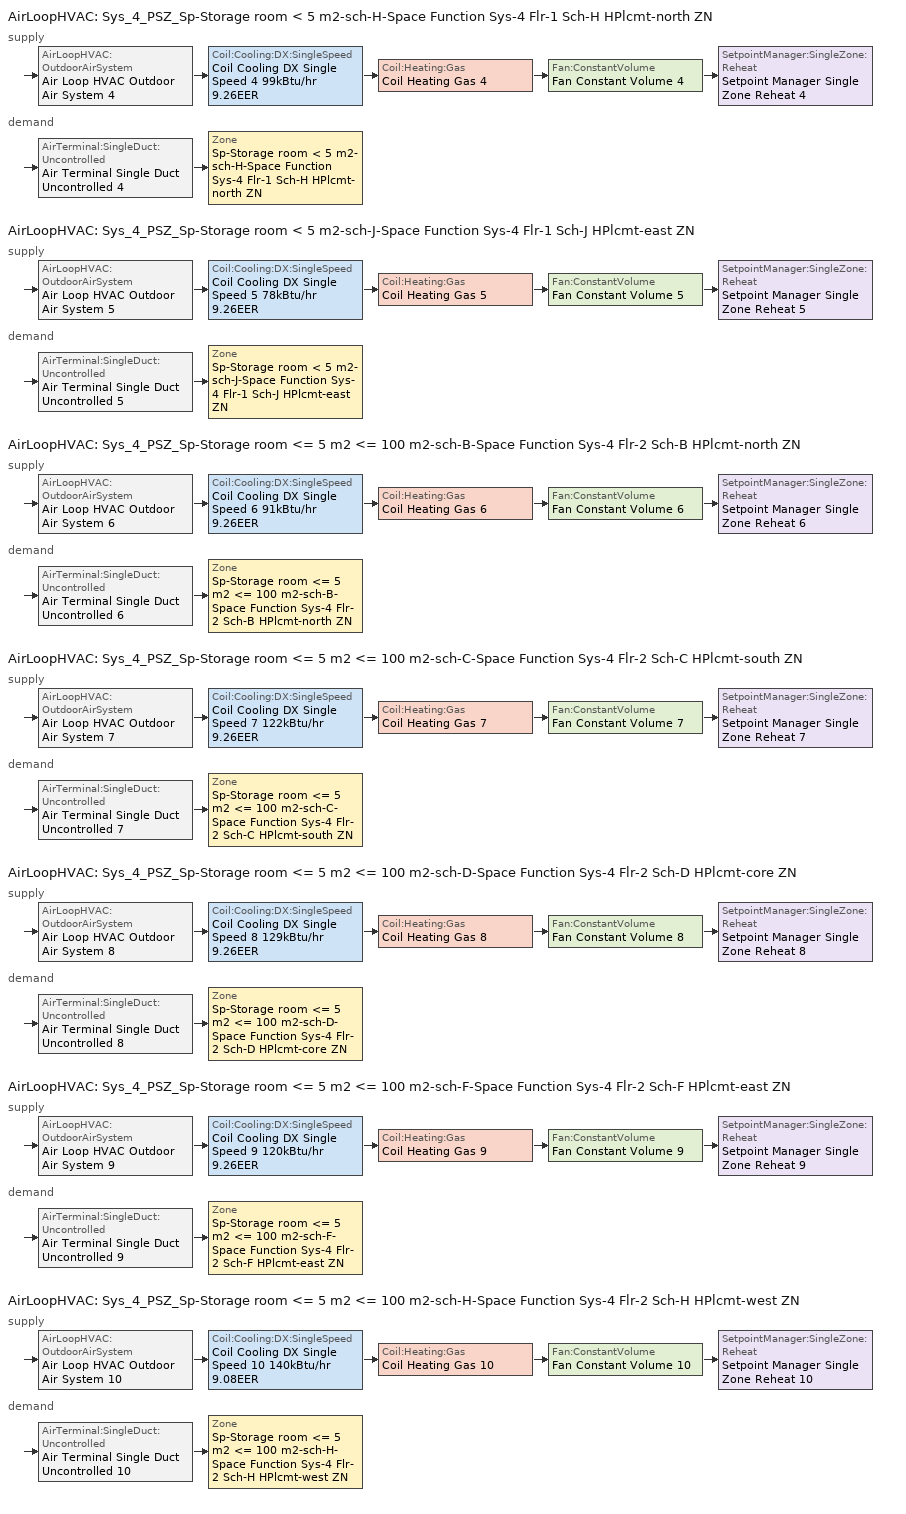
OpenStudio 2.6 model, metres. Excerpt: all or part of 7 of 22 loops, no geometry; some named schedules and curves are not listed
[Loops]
AirLoopHVAC 'Sys_4_PSZ_Sp-Storage room < 5 m2-sch-H-Space Function Sys-4 Flr-1 Sch-H HPlcmt-north ZN'
 supply: AirLoopHVAC:OutdoorAirSystem 'Air Loop HVAC Outdoor Air System 4' > Coil:Cooling:DX:SingleSpeed 'Coil Cooling DX Single Speed 4 99kBtu/hr 9.26EER' > Coil:Heating:Gas 'Coil Heating Gas 4' > Fan:ConstantVolume 'Fan Constant Volume 4' > SetpointManager:SingleZone:Reheat 'Setpoint Manager Single Zone Reheat 4'
 demand: AirTerminal:SingleDuct:Uncontrolled 'Air Terminal Single Duct Uncontrolled 4' > Zone 'Sp-Storage room < 5 m2-sch-H-Space Function Sys-4 Flr-1 Sch-H HPlcmt-north ZN'
AirLoopHVAC 'Sys_4_PSZ_Sp-Storage room < 5 m2-sch-J-Space Function Sys-4 Flr-1 Sch-J HPlcmt-east ZN'
 supply: AirLoopHVAC:OutdoorAirSystem 'Air Loop HVAC Outdoor Air System 5' > Coil:Cooling:DX:SingleSpeed 'Coil Cooling DX Single Speed 5 78kBtu/hr 9.26EER' > Coil:Heating:Gas 'Coil Heating Gas 5' > Fan:ConstantVolume 'Fan Constant Volume 5' > SetpointManager:SingleZone:Reheat 'Setpoint Manager Single Zone Reheat 5'
 demand: AirTerminal:SingleDuct:Uncontrolled 'Air Terminal Single Duct Uncontrolled 5' > Zone 'Sp-Storage room < 5 m2-sch-J-Space Function Sys-4 Flr-1 Sch-J HPlcmt-east ZN'
AirLoopHVAC 'Sys_4_PSZ_Sp-Storage room <= 5 m2 <= 100 m2-sch-B-Space Function Sys-4 Flr-2 Sch-B HPlcmt-north ZN'
 supply: AirLoopHVAC:OutdoorAirSystem 'Air Loop HVAC Outdoor Air System 6' > Coil:Cooling:DX:SingleSpeed 'Coil Cooling DX Single Speed 6 91kBtu/hr 9.26EER' > Coil:Heating:Gas 'Coil Heating Gas 6' > Fan:ConstantVolume 'Fan Constant Volume 6' > SetpointManager:SingleZone:Reheat 'Setpoint Manager Single Zone Reheat 6'
 demand: AirTerminal:SingleDuct:Uncontrolled 'Air Terminal Single Duct Uncontrolled 6' > Zone 'Sp-Storage room <= 5 m2 <= 100 m2-sch-B-Space Function Sys-4 Flr-2 Sch-B HPlcmt-north ZN'
AirLoopHVAC 'Sys_4_PSZ_Sp-Storage room <= 5 m2 <= 100 m2-sch-C-Space Function Sys-4 Flr-2 Sch-C HPlcmt-south ZN'
 supply: AirLoopHVAC:OutdoorAirSystem 'Air Loop HVAC Outdoor Air System 7' > Coil:Cooling:DX:SingleSpeed 'Coil Cooling DX Single Speed 7 122kBtu/hr 9.26EER' > Coil:Heating:Gas 'Coil Heating Gas 7' > Fan:ConstantVolume 'Fan Constant Volume 7' > SetpointManager:SingleZone:Reheat 'Setpoint Manager Single Zone Reheat 7'
 demand: AirTerminal:SingleDuct:Uncontrolled 'Air Terminal Single Duct Uncontrolled 7' > Zone 'Sp-Storage room <= 5 m2 <= 100 m2-sch-C-Space Function Sys-4 Flr-2 Sch-C HPlcmt-south ZN'
AirLoopHVAC 'Sys_4_PSZ_Sp-Storage room <= 5 m2 <= 100 m2-sch-D-Space Function Sys-4 Flr-2 Sch-D HPlcmt-core ZN'
 supply: AirLoopHVAC:OutdoorAirSystem 'Air Loop HVAC Outdoor Air System 8' > Coil:Cooling:DX:SingleSpeed 'Coil Cooling DX Single Speed 8 129kBtu/hr 9.26EER' > Coil:Heating:Gas 'Coil Heating Gas 8' > Fan:ConstantVolume 'Fan Constant Volume 8' > SetpointManager:SingleZone:Reheat 'Setpoint Manager Single Zone Reheat 8'
 demand: AirTerminal:SingleDuct:Uncontrolled 'Air Terminal Single Duct Uncontrolled 8' > Zone 'Sp-Storage room <= 5 m2 <= 100 m2-sch-D-Space Function Sys-4 Flr-2 Sch-D HPlcmt-core ZN'
AirLoopHVAC 'Sys_4_PSZ_Sp-Storage room <= 5 m2 <= 100 m2-sch-F-Space Function Sys-4 Flr-2 Sch-F HPlcmt-east ZN'
 supply: AirLoopHVAC:OutdoorAirSystem 'Air Loop HVAC Outdoor Air System 9' > Coil:Cooling:DX:SingleSpeed 'Coil Cooling DX Single Speed 9 120kBtu/hr 9.26EER' > Coil:Heating:Gas 'Coil Heating Gas 9' > Fan:ConstantVolume 'Fan Constant Volume 9' > SetpointManager:SingleZone:Reheat 'Setpoint Manager Single Zone Reheat 9'
 demand: AirTerminal:SingleDuct:Uncontrolled 'Air Terminal Single Duct Uncontrolled 9' > Zone 'Sp-Storage room <= 5 m2 <= 100 m2-sch-F-Space Function Sys-4 Flr-2 Sch-F HPlcmt-east ZN'
AirLoopHVAC 'Sys_4_PSZ_Sp-Storage room <= 5 m2 <= 100 m2-sch-H-Space Function Sys-4 Flr-2 Sch-H HPlcmt-west ZN'
 supply: AirLoopHVAC:OutdoorAirSystem 'Air Loop HVAC Outdoor Air System 10' > Coil:Cooling:DX:SingleSpeed 'Coil Cooling DX Single Speed 10 140kBtu/hr 9.08EER' > Coil:Heating:Gas 'Coil Heating Gas 10' > Fan:ConstantVolume 'Fan Constant Volume 10' > SetpointManager:SingleZone:Reheat 'Setpoint Manager Single Zone Reheat 10'
 demand: AirTerminal:SingleDuct:Uncontrolled 'Air Terminal Single Duct Uncontrolled 10' > Zone 'Sp-Storage room <= 5 m2 <= 100 m2-sch-H-Space Function Sys-4 Flr-2 Sch-H HPlcmt-west ZN'
[Sizing:Zone] Zone Cooling Design Supply Air Temperature Input Method=SupplyAirTemperature; Zone Cooling Design Supply Air Temperature {C}=13; Zone Cooling Design Supply Air Temperature Difference {deltaC}=11.11; Zone Heating Design Supply Air Temperature Input Method=SupplyAirTemperature; Zone Heating Design Supply Air Temperature {C}=43; Zone Heating Design Supply Air Temperature Difference {deltaC}=11.11; Zone Cooling Design Supply Air Humidity Ratio {kg-H2O/kg-air}=0.0085; Zone Heating Design Supply Air Humidity Ratio {kg-H2O/kg-air}=0.008; Zone Heating Sizing Factor=1.3; Zone Cooling Sizing Factor=1.1; Cooling Design Air Flow Method=DesignDay; Heating Design Air Flow Method=DesignDay; Account for Dedicated Outdoor Air System=No; Dedicated Outdoor Air System Control Strategy=NeutralSupplyAir; Dedicated Outdoor Air Low Setpoint Temperature for Design {C}=autosize; Dedicated Outdoor Air High Setpoint Temperature for Design {C}=autosize
Sp-Storage room < 5 m2-sch-H-Space Function Sys-4 Flr-1 Sch-H HPlcmt-north ZN; Sp-Storage room < 5 m2-sch-J-Space Function Sys-4 Flr-1 Sch-J HPlcmt-east ZN; Sp-Storage room <= 5 m2 <= 100 m2-sch-B-Space Function Sys-4 Flr-2 Sch-B HPlcmt-north ZN; Sp-Storage room <= 5 m2 <= 100 m2-sch-C-Space Function Sys-4 Flr-2 Sch-C HPlcmt-south ZN; Sp-Storage room <= 5 m2 <= 100 m2-sch-D-Space Function Sys-4 Flr-2 Sch-D HPlcmt-core ZN; Sp-Storage room <= 5 m2 <= 100 m2-sch-F-Space Function Sys-4 Flr-2 Sch-F HPlcmt-east ZN; Sp-Storage room <= 5 m2 <= 100 m2-sch-H-Space Function Sys-4 Flr-2 Sch-H HPlcmt-west ZN
[Zone equipment]
Sp-Storage room < 5 m2-sch-H-Space Function Sys-4 Flr-1 Sch-H HPlcmt-north ZN: Air Terminal Single Duct Uncontrolled 4, Zone HVAC Baseboard Convective Water 4
Sp-Storage room < 5 m2-sch-J-Space Function Sys-4 Flr-1 Sch-J HPlcmt-east ZN: Air Terminal Single Duct Uncontrolled 5, Zone HVAC Baseboard Convective Water 5
Sp-Storage room <= 5 m2 <= 100 m2-sch-B-Space Function Sys-4 Flr-2 Sch-B HPlcmt-north ZN: Air Terminal Single Duct Uncontrolled 6, Zone HVAC Baseboard Convective Water 6
Sp-Storage room <= 5 m2 <= 100 m2-sch-C-Space Function Sys-4 Flr-2 Sch-C HPlcmt-south ZN: Air Terminal Single Duct Uncontrolled 7, Zone HVAC Baseboard Convective Water 7
Sp-Storage room <= 5 m2 <= 100 m2-sch-D-Space Function Sys-4 Flr-2 Sch-D HPlcmt-core ZN: Air Terminal Single Duct Uncontrolled 8, Zone HVAC Baseboard Convective Water 8
Sp-Storage room <= 5 m2 <= 100 m2-sch-F-Space Function Sys-4 Flr-2 Sch-F HPlcmt-east ZN: Air Terminal Single Duct Uncontrolled 9, Zone HVAC Baseboard Convective Water 9
Sp-Storage room <= 5 m2 <= 100 m2-sch-H-Space Function Sys-4 Flr-2 Sch-H HPlcmt-west ZN: Air Terminal Single Duct Uncontrolled 10, Zone HVAC Baseboard Convective Water 10
[AirLoopHVAC] Design Supply Air Flow Rate {m3/s}=AutoSize
Name | Availability Schedule
Sys_4_PSZ_Sp-Storage room < 5 m2-sch-H-Space Function Sys-4 Flr-1 Sch-H HPlcmt-north ZN | Sys_4_PSZ_Sp-Storage room < 5 m2-sch-H-Space Function Sys-4 Flr-1 Sch-H HPlcmt-north ZN Occ Sch
Sys_4_PSZ_Sp-Storage room < 5 m2-sch-J-Space Function Sys-4 Flr-1 Sch-J HPlcmt-east ZN | Sys_4_PSZ_Sp-Storage room < 5 m2-sch-J-Space Function Sys-4 Flr-1 Sch-J HPlcmt-east ZN Occ Sch
Sys_4_PSZ_Sp-Storage room <= 5 m2 <= 100 m2-sch-B-Space Function Sys-4 Flr-2 Sch-B HPlcmt-north ZN | Sys_4_PSZ_Sp-Storage room <= 5 m2 <= 100 m2-sch-B-Space Function Sys-4 Flr-2 Sch-B HPlcmt-north ZN Occ Sch
Sys_4_PSZ_Sp-Storage room <= 5 m2 <= 100 m2-sch-C-Space Function Sys-4 Flr-2 Sch-C HPlcmt-south ZN | Sys_4_PSZ_Sp-Storage room <= 5 m2 <= 100 m2-sch-C-Space Function Sys-4 Flr-2 Sch-C HPlcmt-south ZN Occ Sch
Sys_4_PSZ_Sp-Storage room <= 5 m2 <= 100 m2-sch-D-Space Function Sys-4 Flr-2 Sch-D HPlcmt-core ZN | Sys_4_PSZ_Sp-Storage room <= 5 m2 <= 100 m2-sch-D-Space Function Sys-4 Flr-2 Sch-D HPlcmt-core ZN Occ Sch
Sys_4_PSZ_Sp-Storage room <= 5 m2 <= 100 m2-sch-F-Space Function Sys-4 Flr-2 Sch-F HPlcmt-east ZN | Sys_4_PSZ_Sp-Storage room <= 5 m2 <= 100 m2-sch-F-Space Function Sys-4 Flr-2 Sch-F HPlcmt-east ZN Occ Sch
Sys_4_PSZ_Sp-Storage room <= 5 m2 <= 100 m2-sch-H-Space Function Sys-4 Flr-2 Sch-H HPlcmt-west ZN | Sys_4_PSZ_Sp-Storage room <= 5 m2 <= 100 m2-sch-H-Space Function Sys-4 Flr-2 Sch-H HPlcmt-west ZN Occ Sch
[Sizing:System] Type of Load to Size On=Sensible; Design Outdoor Air Flow Rate {m3/s}=Autosize; Minimum System Air Flow Ratio=1; Preheat Design Temperature {C}=7; Preheat Design Humidity Ratio {kg-H2O/kg-Air}=0.008; Precool Design Temperature {C}=13; Precool Design Humidity Ratio {kg-H2O/kg-Air}=0.008; Central Cooling Design Supply Air Temperature {C}=13; Central Heating Design Supply Air Temperature {C}=43; Sizing Option=NonCoincident; 100% Outdoor Air in Cooling=No; 100% Outdoor Air in Heating=No; Central Cooling Design Supply Air Humidity Ratio {kg-H2O/kg-Air}=0.0085; Central Heating Design Supply Air Humidity Ratio {kg-H2O/kg-Air}=0.008; Cooling Design Air Flow Method=DesignDay; Cooling Design Air Flow Rate {m3/s}=0; Heating Design Air Flow Method=DesignDay; Heating Design Air Flow Rate {m3/s}=0; System Outdoor Air Method=ZoneSum; Zone Maximum Outdoor Air Fraction=1; Cooling Supply Air Flow Rate Per Floor Area {m3/s-m2}=0.00996765; Cooling Fraction of Autosized Cooling Supply Air Flow Rate=1; Cooling Supply Air Flow Rate Per Unit Cooling Capacity {m3/s-W}=3.94755e-05; Heating Supply Air Flow Rate Per Floor Area {m3/s-m2}=0.00996765; Heating Fraction of Autosized Heating Supply Air Flow Rate=1; Heating Fraction of Autosized Cooling Supply Air Flow Rate=1; Heating Supply Air Flow Rate Per Unit Heating Capacity {m3/s-W}=3.15882e-05; Cooling Design Capacity Method=CoolingDesignCapacity; Cooling Design Capacity {W}=autosize; Cooling Design Capacity Per Floor Area {W/m2}=234.7; Fraction of Autosized Cooling Design Capacity=1; Heating Design Capacity Method=HeatingDesignCapacity; Heating Design Capacity {W}=autosize; Heating Design Capacity Per Floor Area {W/m2}=157; Fraction of Autosized Heating Design Capacity=1; Central Cooling Capacity Control Method=OnOff
Sys_4_PSZ_Sp-Storage room < 5 m2-sch-H-Space Function Sys-4 Flr-1 Sch-H HPlcmt-north ZN; Sys_4_PSZ_Sp-Storage room < 5 m2-sch-J-Space Function Sys-4 Flr-1 Sch-J HPlcmt-east ZN; Sys_4_PSZ_Sp-Storage room <= 5 m2 <= 100 m2-sch-B-Space Function Sys-4 Flr-2 Sch-B HPlcmt-north ZN; Sys_4_PSZ_Sp-Storage room <= 5 m2 <= 100 m2-sch-C-Space Function Sys-4 Flr-2 Sch-C HPlcmt-south ZN; Sys_4_PSZ_Sp-Storage room <= 5 m2 <= 100 m2-sch-D-Space Function Sys-4 Flr-2 Sch-D HPlcmt-core ZN; Sys_4_PSZ_Sp-Storage room <= 5 m2 <= 100 m2-sch-F-Space Function Sys-4 Flr-2 Sch-F HPlcmt-east ZN; Sys_4_PSZ_Sp-Storage room <= 5 m2 <= 100 m2-sch-H-Space Function Sys-4 Flr-2 Sch-H HPlcmt-west ZN
[Fan:ConstantVolume] Availability Schedule=Always On Discrete; Fan Efficiency=0.39975; Pressure Rise {Pa}=640; Maximum Flow Rate {m3/s}=AutoSize; Motor Efficiency=0.615
Fan Constant Volume 4; Fan Constant Volume 5; Fan Constant Volume 6; Fan Constant Volume 7; Fan Constant Volume 8; Fan Constant Volume 9; Fan Constant Volume 10
[Coil:Heating:Gas] Availability Schedule=Always On Discrete; Gas Burner Efficiency=0.81; Nominal Capacity {W}=AutoSize; Parasitic Electric Load {W}=0; Part Load Fraction Correlation Curve=FURNACE-EFFPLR-NECB2011; Parasitic Gas Load {W}=0
Coil Heating Gas 4; Coil Heating Gas 5; Coil Heating Gas 6; Coil Heating Gas 7; Coil Heating Gas 8; Coil Heating Gas 9; Coil Heating Gas 10
[Coil:Cooling:DX:SingleSpeed] Availability Schedule=Always On Discrete; Rated Total Cooling Capacity {W}=autosize; Rated Sensible Heat Ratio=autosize; Rated Air Flow Rate {m3/s}=autosize; Rated Evaporator Fan Power Per Volume Flow Rate {W/(m3/s)}=773.3; Total Cooling Capacity Function of Temperature Curve=DXCOOL-NECB2011-REF-CAPFT; Total Cooling Capacity Function of Flow Fraction Curve=DXCOOL-NECB2011-REF-CAPFFLOW; Energy Input Ratio Function of Temperature Curve=DXCOOL-NECB2011-REF-COOLEIRFT; Energy Input Ratio Function of Flow Fraction Curve=DXCOOL-NECB2011-REF-COOLEIRFFLOW; Part Load Fraction Correlation Curve=DXCOOL-NECB2011-REF-COOLPLFFPLR; Condenser Type=AirCooled; Evaporative Condenser Effectiveness=0; Evaporative Condenser Air Flow Rate {m3/s}=Autosize; Evaporative Condenser Pump Rated Power Consumption {W}=Autosize; Crankcase Heater Capacity {W}=0; Maximum Outdoor Dry-Bulb Temperature for Crankcase Heater Operation {C}=0; Basin Heater Capacity {W/K}=0; Basin Heater Setpoint Temperature {C}=10
Name | Rated COP {W/W}
Coil Cooling DX Single Speed 4 99kBtu/hr 9.26EER | 3.20195
Coil Cooling DX Single Speed 5 78kBtu/hr 9.26EER | 3.18669
Coil Cooling DX Single Speed 6 91kBtu/hr 9.26EER | 3.1956
Coil Cooling DX Single Speed 7 122kBtu/hr 9.26EER | 3.21849
Coil Cooling DX Single Speed 8 129kBtu/hr 9.26EER | 3.22367
Coil Cooling DX Single Speed 9 120kBtu/hr 9.26EER | 3.21689
Coil Cooling DX Single Speed 10 140kBtu/hr 9.08EER | 3.16845
[Controller:OutdoorAir] Minimum Outdoor Air Flow Rate {m3/s}=autosize; Maximum Outdoor Air Flow Rate {m3/s}=Autosize; Economizer Control Type=DifferentialEnthalpy; Economizer Control Action Type=ModulateFlow; Lockout Type=NoLockout; Minimum Limit Type=FixedMinimum; High Humidity Control=No; Heat Recovery Bypass Control Type=BypassWhenWithinEconomizerLimits
Name | Minimum Outdoor Air Schedule | Controller Mechanical Ventilation
Controller Outdoor Air 4 | Sys_4_PSZ_Sp-Storage room < 5 m2-sch-H-Space Function Sys-4 Flr-1 Sch-H HPlcmt-north ZN Occ Sch | Controller Mechanical Ventilation 4
Controller Outdoor Air 5 | Sys_4_PSZ_Sp-Storage room < 5 m2-sch-J-Space Function Sys-4 Flr-1 Sch-J HPlcmt-east ZN Occ Sch | Controller Mechanical Ventilation 5
Controller Outdoor Air 6 | Sys_4_PSZ_Sp-Storage room <= 5 m2 <= 100 m2-sch-B-Space Function Sys-4 Flr-2 Sch-B HPlcmt-north ZN Occ Sch | Controller Mechanical Ventilation 6
Controller Outdoor Air 7 | Sys_4_PSZ_Sp-Storage room <= 5 m2 <= 100 m2-sch-C-Space Function Sys-4 Flr-2 Sch-C HPlcmt-south ZN Occ Sch | Controller Mechanical Ventilation 7
Controller Outdoor Air 8 | Sys_4_PSZ_Sp-Storage room <= 5 m2 <= 100 m2-sch-D-Space Function Sys-4 Flr-2 Sch-D HPlcmt-core ZN Occ Sch | Controller Mechanical Ventilation 8
Controller Outdoor Air 9 | Sys_4_PSZ_Sp-Storage room <= 5 m2 <= 100 m2-sch-F-Space Function Sys-4 Flr-2 Sch-F HPlcmt-east ZN Occ Sch | Controller Mechanical Ventilation 9
Controller Outdoor Air 10 | Sys_4_PSZ_Sp-Storage room <= 5 m2 <= 100 m2-sch-H-Space Function Sys-4 Flr-2 Sch-H HPlcmt-west ZN Occ Sch | Controller Mechanical Ventilation 10
[Controller:MechanicalVentilation] Availability Schedule=Always On Discrete; System Outdoor Air Method=ZoneSum
Controller Mechanical Ventilation 4; Controller Mechanical Ventilation 5; Controller Mechanical Ventilation 6; Controller Mechanical Ventilation 7; Controller Mechanical Ventilation 8; Controller Mechanical Ventilation 9; Controller Mechanical Ventilation 10
[AirLoopHVAC:OutdoorAirSystem]
Name | Controller
Air Loop HVAC Outdoor Air System 4 | Controller Outdoor Air 4
Air Loop HVAC Outdoor Air System 5 | Controller Outdoor Air 5
Air Loop HVAC Outdoor Air System 6 | Controller Outdoor Air 6
Air Loop HVAC Outdoor Air System 7 | Controller Outdoor Air 7
Air Loop HVAC Outdoor Air System 8 | Controller Outdoor Air 8
Air Loop HVAC Outdoor Air System 9 | Controller Outdoor Air 9
Air Loop HVAC Outdoor Air System 10 | Controller Outdoor Air 10
[SetpointManager:SingleZone:Reheat] Minimum Supply Air Temperature {C}=13; Maximum Supply Air Temperature {C}=43
Name | Control Zone
Setpoint Manager Single Zone Reheat 4 | Sp-Storage room < 5 m2-sch-H-Space Function Sys-4 Flr-1 Sch-H HPlcmt-north ZN
Setpoint Manager Single Zone Reheat 5 | Sp-Storage room < 5 m2-sch-J-Space Function Sys-4 Flr-1 Sch-J HPlcmt-east ZN
Setpoint Manager Single Zone Reheat 6 | Sp-Storage room <= 5 m2 <= 100 m2-sch-B-Space Function Sys-4 Flr-2 Sch-B HPlcmt-north ZN
Setpoint Manager Single Zone Reheat 7 | Sp-Storage room <= 5 m2 <= 100 m2-sch-C-Space Function Sys-4 Flr-2 Sch-C HPlcmt-south ZN
Setpoint Manager Single Zone Reheat 8 | Sp-Storage room <= 5 m2 <= 100 m2-sch-D-Space Function Sys-4 Flr-2 Sch-D HPlcmt-core ZN
Setpoint Manager Single Zone Reheat 9 | Sp-Storage room <= 5 m2 <= 100 m2-sch-F-Space Function Sys-4 Flr-2 Sch-F HPlcmt-east ZN
Setpoint Manager Single Zone Reheat 10 | Sp-Storage room <= 5 m2 <= 100 m2-sch-H-Space Function Sys-4 Flr-2 Sch-H HPlcmt-west ZN
[AirTerminal:SingleDuct:Uncontrolled] Availability Schedule=Always On Discrete; Maximum Air Flow Rate {m3/s}=AutoSize
Air Terminal Single Duct Uncontrolled 4; Air Terminal Single Duct Uncontrolled 5; Air Terminal Single Duct Uncontrolled 6; Air Terminal Single Duct Uncontrolled 7; Air Terminal Single Duct Uncontrolled 8; Air Terminal Single Duct Uncontrolled 9; Air Terminal Single Duct Uncontrolled 10
[Schedule:Ruleset]
Name | Default Day Schedule | Summer Design Day Schedule | Winter Design Day Schedule
Sys_4_PSZ_Sp-Storage room < 5 m2-sch-H-Space Function Sys-4 Flr-1 Sch-H HPlcmt-north ZN Occ Sch | Sys_4_PSZ_Sp-Storage room < 5 m2-sch-H-Space Function Sys-4 Flr-1 Sch-H HPlcmt-north ZN Occ Sch Default | Sys_4_PSZ_Sp-Storage room < 5 m2-sch-H-Space Function Sys-4 Flr-1 Sch-H HPlcmt-north ZN Occ Sch Summer Design Day | Sys_4_PSZ_Sp-Storage room < 5 m2-sch-H-Space Function Sys-4 Flr-1 Sch-H HPlcmt-north ZN Occ Sch Winter Design Day
Sys_4_PSZ_Sp-Storage room < 5 m2-sch-J-Space Function Sys-4 Flr-1 Sch-J HPlcmt-east ZN Occ Sch | Sys_4_PSZ_Sp-Storage room < 5 m2-sch-J-Space Function Sys-4 Flr-1 Sch-J HPlcmt-east ZN Occ Sch Default | Sys_4_PSZ_Sp-Storage room < 5 m2-sch-J-Space Function Sys-4 Flr-1 Sch-J HPlcmt-east ZN Occ Sch Summer Design Day | Sys_4_PSZ_Sp-Storage room < 5 m2-sch-J-Space Function Sys-4 Flr-1 Sch-J HPlcmt-east ZN Occ Sch Winter Design Day
Sys_4_PSZ_Sp-Storage room <= 5 m2 <= 100 m2-sch-B-Space Function Sys-4 Flr-2 Sch-B HPlcmt-north ZN Occ Sch | Sys_4_PSZ_Sp-Storage room <= 5 m2 <= 100 m2-sch-B-Space Function Sys-4 Flr-2 Sch-B HPlcmt-north ZN Occ Sch Default | Sys_4_PSZ_Sp-Storage room <= 5 m2 <= 100 m2-sch-B-Space Function Sys-4 Flr-2 Sch-B HPlcmt-north ZN Occ Sch Summer Design Day | Sys_4_PSZ_Sp-Storage room <= 5 m2 <= 100 m2-sch-B-Space Function Sys-4 Flr-2 Sch-B HPlcmt-north ZN Occ Sch Winter Design Day
Sys_4_PSZ_Sp-Storage room <= 5 m2 <= 100 m2-sch-C-Space Function Sys-4 Flr-2 Sch-C HPlcmt-south ZN Occ Sch | Sys_4_PSZ_Sp-Storage room <= 5 m2 <= 100 m2-sch-C-Space Function Sys-4 Flr-2 Sch-C HPlcmt-south ZN Occ Sch Default | Sys_4_PSZ_Sp-Storage room <= 5 m2 <= 100 m2-sch-C-Space Function Sys-4 Flr-2 Sch-C HPlcmt-south ZN Occ Sch Summer Design Day | Sys_4_PSZ_Sp-Storage room <= 5 m2 <= 100 m2-sch-C-Space Function Sys-4 Flr-2 Sch-C HPlcmt-south ZN Occ Sch Winter Design Day
Sys_4_PSZ_Sp-Storage room <= 5 m2 <= 100 m2-sch-D-Space Function Sys-4 Flr-2 Sch-D HPlcmt-core ZN Occ Sch | Sys_4_PSZ_Sp-Storage room <= 5 m2 <= 100 m2-sch-D-Space Function Sys-4 Flr-2 Sch-D HPlcmt-core ZN Occ Sch Default | Sys_4_PSZ_Sp-Storage room <= 5 m2 <= 100 m2-sch-D-Space Function Sys-4 Flr-2 Sch-D HPlcmt-core ZN Occ Sch Summer Design Day | Sys_4_PSZ_Sp-Storage room <= 5 m2 <= 100 m2-sch-D-Space Function Sys-4 Flr-2 Sch-D HPlcmt-core ZN Occ Sch Winter Design Day
Sys_4_PSZ_Sp-Storage room <= 5 m2 <= 100 m2-sch-F-Space Function Sys-4 Flr-2 Sch-F HPlcmt-east ZN Occ Sch | Sys_4_PSZ_Sp-Storage room <= 5 m2 <= 100 m2-sch-F-Space Function Sys-4 Flr-2 Sch-F HPlcmt-east ZN Occ Sch Default | Sys_4_PSZ_Sp-Storage room <= 5 m2 <= 100 m2-sch-F-Space Function Sys-4 Flr-2 Sch-F HPlcmt-east ZN Occ Sch Summer Design Day | Sys_4_PSZ_Sp-Storage room <= 5 m2 <= 100 m2-sch-F-Space Function Sys-4 Flr-2 Sch-F HPlcmt-east ZN Occ Sch Winter Design Day
Sys_4_PSZ_Sp-Storage room <= 5 m2 <= 100 m2-sch-H-Space Function Sys-4 Flr-2 Sch-H HPlcmt-west ZN Occ Sch | Sys_4_PSZ_Sp-Storage room <= 5 m2 <= 100 m2-sch-H-Space Function Sys-4 Flr-2 Sch-H HPlcmt-west ZN Occ Sch Default | Sys_4_PSZ_Sp-Storage room <= 5 m2 <= 100 m2-sch-H-Space Function Sys-4 Flr-2 Sch-H HPlcmt-west ZN Occ Sch Summer Design Day | Sys_4_PSZ_Sp-Storage room <= 5 m2 <= 100 m2-sch-H-Space Function Sys-4 Flr-2 Sch-H HPlcmt-west ZN Occ Sch Winter Design Day
[Schedule:Constant]
Always On Discrete: Value=1
[Curve:Biquadratic]
DXCOOL-NECB2011-REF-CAPFT: Coefficient1 Constant=0.867905; Coefficient2 x=0.0142459; Coefficient3 x**2=0.00055436; Coefficient4 y=-0.0075575; Coefficient5 y**2=3.3e-05; Coefficient6 x*y=-0.0001918; Minimum Value of x=13; Maximum Value of x=24; Minimum Value of y=24; Maximum Value of y=46
[Curve:Cubic]
FURNACE-EFFPLR-NECB2011: Coefficient1 Constant=0.7277; Coefficient2 x=1.0667; Coefficient3 x**2=-1.5174; Coefficient4 x**3=0.7282; Minimum Value of x=0; Maximum Value of x=1
